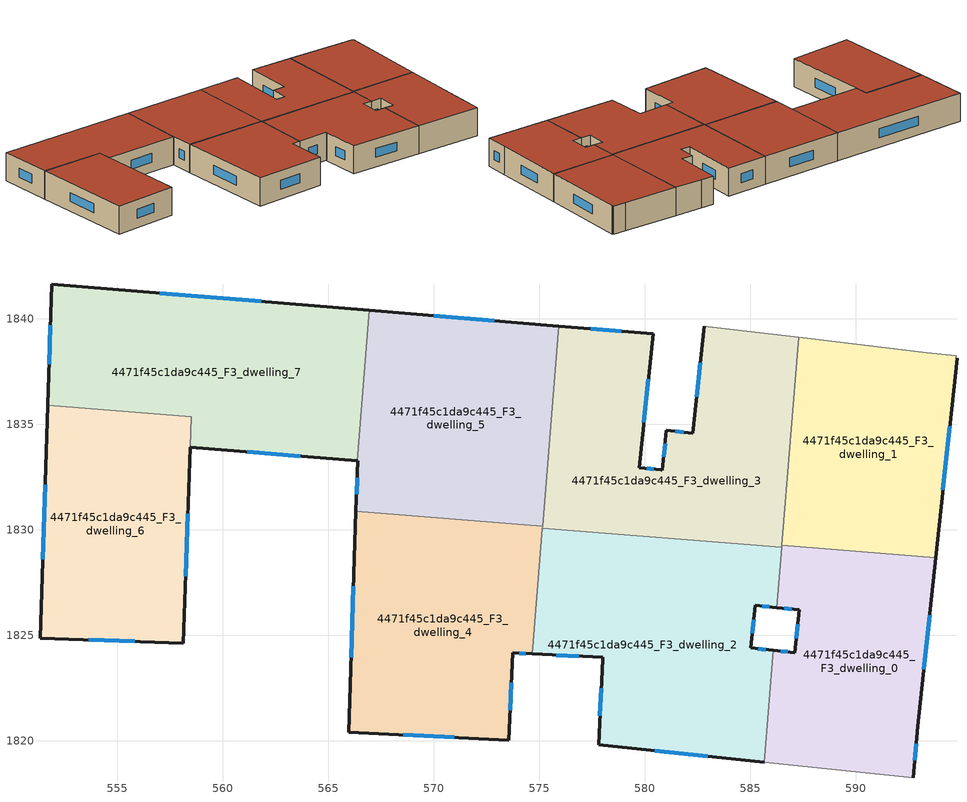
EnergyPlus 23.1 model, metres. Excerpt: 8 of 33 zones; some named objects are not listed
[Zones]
4471f45c1da9c445_F3_dwelling_0
 floor to 4471f45c1da9c445_F2_dwelling_0 (EU_floor_Construction): 593.8,1828.67 592.95,1820.67 592.73,1818.24 585.67,1818.98 586.1,1824.28 587.12,1824.17 587.34,1826.2 586.26,1826.31 586.5,1829.26 z9
 wall outside (EU_wall_Construction): 586.26,1826.31 587.34,1826.2 587.12,1824.17 586.1,1824.28 / 592.73,1818.24 592.95,1820.67 593.8,1828.67 z9:12
 wall to 4471f45c1da9c445_F3_dwelling_1 (EU_wall_Construction): 593.8,1828.67 586.5,1829.26 z9:12
 wall adiabatic (EU_wall_Construction): 585.67,1818.98 592.73,1818.24 z9:12
 wall to 4471f45c1da9c445_F3_dwelling_2 (EU_wall_Construction): 586.1,1824.28 585.67,1818.98 / 586.49,1829.17 586.26,1826.31 z9:12
 wall to 4471f45c1da9c445_F3_dwelling_3 (EU_wall_Construction): 586.5,1829.26 586.49,1829.17 z9:12
 window (EU_Window_Construction): 587.26,1825.51 587.2,1824.86 / 586.63,1826.27 586.97,1826.24 / 593.24,1823.39 593.51,1825.95 / 592.81,1819.07 592.88,1819.84 / 586.77,1824.21 586.45,1824.25 z10.02:10.98
 roof outside (EU_roof_Construction): 592.73,1818.24 592.95,1820.67 593.8,1828.67 586.5,1829.26 586.26,1826.31 587.34,1826.2 587.12,1824.17 586.1,1824.28 585.67,1818.98 z12
4471f45c1da9c445_F3_dwelling_1
 floor to 4471f45c1da9c445_F2_dwelling_1 (EU_floor_Construction): 594.77,1838.26 594.76,1838.14 594.81,1838.14 593.8,1828.67 586.5,1829.26 587.29,1839.13 593.37,1838.4 z9
 wall outside (EU_wall_Construction): 593.8,1828.67 594.81,1838.14 z9:12
 wall adiabatic (EU_wall_Construction): 594.81,1838.14 594.76,1838.14 594.77,1838.26 593.37,1838.4 587.29,1839.13 z9:12
 wall to 4471f45c1da9c445_F3_dwelling_3 (EU_wall_Construction): 587.29,1839.13 586.5,1829.26 z9:12
 window (EU_Window_Construction): 594.14,1831.89 594.47,1834.92 z10.02:10.98
 roof outside (EU_roof_Construction): 593.8,1828.67 594.81,1838.14 594.76,1838.14 594.77,1838.26 593.37,1838.4 587.29,1839.13 586.5,1829.26 z12
4471f45c1da9c445_F3_dwelling_2
 floor to 4471f45c1da9c445_F2_dwelling_2 (EU_floor_Construction): 586.49,1829.17 586.26,1826.31 585.23,1826.42 585.02,1824.4 586.1,1824.28 585.67,1818.98 577.81,1819.81 578.01,1823.87 578.01,1823.96 574.67,1824.12 575.15,1830.08 z9
 wall outside (EU_wall_Construction): 586.1,1824.28 585.02,1824.4 585.23,1826.42 586.26,1826.31 / 574.67,1824.12 578.01,1823.96 578.01,1823.87 577.81,1819.81 585.67,1818.98 z9:12
 wall to 4471f45c1da9c445_F3_dwelling_3 (EU_wall_Construction): 586.49,1829.17 575.15,1830.08 z9:12
 wall to 4471f45c1da9c445_F3_dwelling_4 (EU_wall_Construction): 575.15,1830.08 574.67,1824.12 z9:12
 window (EU_Window_Construction): 585.09,1825.09 585.16,1825.73 / 585.73,1824.32 585.39,1824.36 / 580.48,1819.53 582.99,1819.27 / 577.94,1822.49 577.88,1821.19 / 575.8,1824.06 576.87,1824.01 / 585.58,1826.38 585.91,1826.35 z10.02:10.98
 roof outside (EU_roof_Construction): 585.67,1818.98 586.1,1824.28 585.02,1824.4 585.23,1826.42 586.26,1826.31 586.49,1829.17 575.15,1830.08 574.67,1824.12 578.01,1823.96 578.01,1823.87 577.81,1819.81 z12
4471f45c1da9c445_F3_dwelling_3
 floor to 4471f45c1da9c445_F2_dwelling_3 (EU_floor_Construction): 587.29,1839.13 586.49,1829.17 575.15,1830.08 575.92,1839.66 580.41,1839.29 579.73,1832.95 580.78,1832.84 580.83,1832.83 581.03,1834.72 582.28,1834.59 582.81,1839.66 584.23,1839.49 z9
 wall outside (EU_wall_Construction): 582.81,1839.66 582.28,1834.59 581.03,1834.72 580.83,1832.83 580.78,1832.84 579.73,1832.95 580.41,1839.29 575.92,1839.66 z9:12
 wall adiabatic (EU_wall_Construction): 587.29,1839.13 584.23,1839.49 582.81,1839.66 z9:12
 wall to 4471f45c1da9c445_F3_dwelling_5 (EU_wall_Construction): 575.92,1839.66 575.15,1830.16 z9:12
 wall to 4471f45c1da9c445_F3_dwelling_4 (EU_wall_Construction): 575.15,1830.16 575.15,1830.08 z9:12
 window (EU_Window_Construction): 578.88,1839.41 577.45,1839.53 / 579.96,1835.1 580.18,1837.13 / 580.42,1832.88 580.09,1832.91 / 580.96,1834.08 580.9,1833.48 / 581.86,1834.63 581.46,1834.67 / 582.63,1837.93 582.46,1836.31 z10.02:10.98
 roof outside (EU_roof_Construction): 586.49,1829.17 587.29,1839.13 584.23,1839.49 582.81,1839.66 582.28,1834.59 581.03,1834.72 580.83,1832.83 580.78,1832.84 579.73,1832.95 580.41,1839.29 575.92,1839.66 575.15,1830.08 z12
4471f45c1da9c445_F3_dwelling_4
 floor to 4471f45c1da9c445_F2_dwelling_4 (EU_floor_Construction): 575.15,1830.16 574.67,1824.12 573.74,1824.16 573.55,1820.03 565.96,1820.4 566.31,1830.88 z9
 wall outside (EU_wall_Construction): 566.31,1830.88 565.96,1820.4 573.55,1820.03 573.74,1824.16 574.67,1824.12 z9:12
 wall to 4471f45c1da9c445_F3_dwelling_5 (EU_wall_Construction): 575.15,1830.16 566.31,1830.88 z9:12
 window (EU_Window_Construction): 566.19,1827.31 566.08,1823.96 / 574.06,1824.15 574.35,1824.13 / 573.61,1821.44 573.68,1822.76 / 568.54,1820.27 570.97,1820.16 z10.02:10.98
 roof outside (EU_roof_Construction): 573.55,1820.03 573.74,1824.16 574.67,1824.12 575.15,1830.16 566.31,1830.88 565.96,1820.4 z12
4471f45c1da9c445_F3_dwelling_5
 floor to 4471f45c1da9c445_F2_dwelling_5 (EU_floor_Construction): 575.92,1839.66 575.15,1830.16 566.31,1830.88 566.39,1833.27 566.37,1833.27 566.94,1840.4 z9
 wall outside (EU_wall_Construction): 575.92,1839.66 566.94,1840.4 / 566.37,1833.27 566.39,1833.27 566.31,1830.88 z9:12
 wall to 4471f45c1da9c445_F3_dwelling_7 (EU_wall_Construction): 566.94,1840.4 566.37,1833.27 z9:12
 window (EU_Window_Construction): 572.87,1839.91 570,1840.15 / 566.36,1832.46 566.33,1831.69 z10.02:10.98
 roof outside (EU_roof_Construction): 575.15,1830.16 575.92,1839.66 566.94,1840.4 566.37,1833.27 566.39,1833.27 566.31,1830.88 z12
4471f45c1da9c445_F3_dwelling_6
 floor to 4471f45c1da9c445_F2_dwelling_6 (EU_floor_Construction): 558.49,1835.36 558.12,1824.63 551.32,1824.85 551.69,1835.91 z9
 wall outside (EU_wall_Construction): 551.69,1835.91 551.32,1824.85 558.12,1824.63 558.45,1833.93 z9:12
 wall to 4471f45c1da9c445_F3_dwelling_7 (EU_wall_Construction): 558.45,1833.93 558.5,1835.36 / 558.49,1835.36 551.69,1835.91 z9:12
 window (EU_Window_Construction): 553.64,1824.78 555.81,1824.71 / 551.57,1832.15 551.45,1828.61 / 558.23,1827.79 558.33,1830.76 z10.02:10.98
 roof outside (EU_roof_Construction): 558.12,1824.63 558.49,1835.36 551.69,1835.91 551.32,1824.85 z12
4471f45c1da9c445_F3_dwelling_7
 floor to 4471f45c1da9c445_F2_dwelling_7 (EU_floor_Construction): 566.94,1840.4 566.37,1833.27 558.45,1833.92 558.5,1835.36 551.69,1835.91 551.88,1841.65 z9
 wall outside (EU_wall_Construction): 566.94,1840.4 551.88,1841.65 551.69,1835.91 / 558.45,1833.92 566.37,1833.27 z9:12
 window (EU_Window_Construction): 551.82,1839.7 551.76,1837.86 / 561.82,1840.83 557.01,1841.23 / 561.14,1833.7 563.67,1833.5 z10.02:10.98
 roof outside (EU_roof_Construction): 566.37,1833.27 566.94,1840.4 551.88,1841.65 551.69,1835.91 558.5,1835.36 558.45,1833.92 z12
[Building]
EU S2 Campaign: North Axis=0; Terrain=City; Solar Distribution=FullExterior
[Site:Location]
Vienna: Latitude=48; Longitude=16.5; Time Zone=1; Elevation=183
[SizingPeriod:WeatherFileDays]
AnnualSizingPeriod: Begin Month=1; Begin Day of Month=1; End Month=12; End Day of Month=31; Day of Week for Start Day=Monday; Use Weather File Daylight Saving Period=No; Use Weather File Rain and Snow Indicators=No
[MATERIAL]
EU_InternalMass_Material: Roughness=MediumRough; Thickness=0.1; Conductivity=1; Density=1800; Specific Heat=900; Thermal Absorptance=0.9; Solar Absorptance=0.7; Visible Absorptance=0.7
[MATERIAL:NOMASS] Roughness=MediumRough; Thermal Absorptance=0.9; Solar Absorptance=0.7; Visible Absorptance=0.7
Name | Thermal Resistance
EU_wall_NoMass | 0.942466
EU_roof_NoMass | 0.551687
EU_floor_NoMass | 0.66527
[WINDOWMATERIAL:SIMPLEGLAZINGSYSTEM]
EU_Window_SimpleGlazing: UFactor=2.03367; Solar Heat Gain Coefficient=0.65; Visible Transmittance=0.65
[CONSTRUCTION]
EU_wall_Construction: EU_wall_NoMass
EU_roof_Construction: EU_roof_NoMass
EU_floor_Construction: EU_floor_NoMass
EU_Window_Construction: EU_Window_SimpleGlazing
EU_InternalMass_Construction: EU_InternalMass_Material
[ZONE] Type=1; Multiplier=1; Ceiling Height=autocalculate; Floor Area=autocalculate; Part of Total Floor Area=Yes
Name | Volume
4471f45c1da9c445_F3_dwelling_0 | 218.089
4471f45c1da9c445_F3_dwelling_1 | 218.078
4471f45c1da9c445_F3_dwelling_2 | 296.071
4471f45c1da9c445_F3_dwelling_3 | 296.054
4471f45c1da9c445_F3_dwelling_4 | 257.054
4471f45c1da9c445_F3_dwelling_5 | 257.087
4471f45c1da9c445_F3_dwelling_6 | 222.529
4471f45c1da9c445_F3_dwelling_7 | 291.552
[INTERNALMASS] Construction=EU_InternalMass_Construction
Name | Zone or ZoneList | Surface Area
4471f45c1da9c445_F3_dwelling_0_EU_InternalMass | 4471f45c1da9c445_F3_dwelling_0 | 72.6958
4471f45c1da9c445_F3_dwelling_1_EU_InternalMass | 4471f45c1da9c445_F3_dwelling_1 | 72.6941
4471f45c1da9c445_F3_dwelling_2_EU_InternalMass | 4471f45c1da9c445_F3_dwelling_2 | 98.691
4471f45c1da9c445_F3_dwelling_3_EU_InternalMass | 4471f45c1da9c445_F3_dwelling_3 | 98.6848
4471f45c1da9c445_F3_dwelling_4_EU_InternalMass | 4471f45c1da9c445_F3_dwelling_4 | 85.686
4471f45c1da9c445_F3_dwelling_5_EU_InternalMass | 4471f45c1da9c445_F3_dwelling_5 | 85.6952
4471f45c1da9c445_F3_dwelling_6_EU_InternalMass | 4471f45c1da9c445_F3_dwelling_6 | 74.2054
4471f45c1da9c445_F3_dwelling_7_EU_InternalMass | 4471f45c1da9c445_F3_dwelling_7 | 97.1841
[OTHEREQUIPMENT] Fuel Type=Electricity; Design Level Calculation Method=Watts/Area; Power per Zone Floor Area=1; Fraction Latent=0; Fraction Radiant=0; Fraction Lost=0; Carbon Dioxide Generation Rate=0; EndUse Subcategory=EU_Step8_InternalGains
Name | Zone or ZoneList or Space or SpaceList | Schedule
EU_Step8_InternalGain_4471f45c1da9c445_F3_dwelling_0_f000 | 4471f45c1da9c445_F3_dwelling_0 | EU_Step8_GainSchedule_4471f45c1da9c445_F3_dwelling_0_f000
EU_Step8_InternalGain_4471f45c1da9c445_F3_dwelling_1_f000 | 4471f45c1da9c445_F3_dwelling_1 | EU_Step8_GainSchedule_4471f45c1da9c445_F3_dwelling_1_f000
EU_Step8_InternalGain_4471f45c1da9c445_F3_dwelling_2_f000 | 4471f45c1da9c445_F3_dwelling_2 | EU_Step8_GainSchedule_4471f45c1da9c445_F3_dwelling_2_f000
EU_Step8_InternalGain_4471f45c1da9c445_F3_dwelling_3_f000 | 4471f45c1da9c445_F3_dwelling_3 | EU_Step8_GainSchedule_4471f45c1da9c445_F3_dwelling_3_f000
EU_Step8_InternalGain_4471f45c1da9c445_F3_dwelling_4_f000 | 4471f45c1da9c445_F3_dwelling_4 | EU_Step8_GainSchedule_4471f45c1da9c445_F3_dwelling_4_f000
EU_Step8_InternalGain_4471f45c1da9c445_F3_dwelling_5_f000 | 4471f45c1da9c445_F3_dwelling_5 | EU_Step8_GainSchedule_4471f45c1da9c445_F3_dwelling_5_f000
EU_Step8_InternalGain_4471f45c1da9c445_F3_dwelling_6_f000 | 4471f45c1da9c445_F3_dwelling_6 | EU_Step8_GainSchedule_4471f45c1da9c445_F3_dwelling_6_f000
EU_Step8_InternalGain_4471f45c1da9c445_F3_dwelling_7_f000 | 4471f45c1da9c445_F3_dwelling_7 | EU_Step8_GainSchedule_4471f45c1da9c445_F3_dwelling_7_f000
[ZONEVENTILATION:DESIGNFLOWRATE] Schedule=EU_AlwaysOn; Design Flow Rate Calculation Method=AirChanges/Hour; Air Changes per Hour=0.530523; Ventilation Type=Natural; Fan Pressure Rise=0; Fan Total Efficiency=1; Constant Term Coefficient=1; Temperature Term Coefficient=0; Velocity Term Coefficient=0; Velocity Squared Term Coefficient=0; Minimum Indoor Temperature=-100; Maximum Indoor Temperature=100; Delta Temperature=-100; Minimum Outdoor Temperature=-100; Maximum Outdoor Temperature=100; Maximum Wind Speed=40
Name | Zone or ZoneList or Space or SpaceList
EU_ConstantAir_4471f45c1da9c445_F3_dwelling_0 | 4471f45c1da9c445_F3_dwelling_0
EU_ConstantAir_4471f45c1da9c445_F3_dwelling_1 | 4471f45c1da9c445_F3_dwelling_1
EU_ConstantAir_4471f45c1da9c445_F3_dwelling_2 | 4471f45c1da9c445_F3_dwelling_2
EU_ConstantAir_4471f45c1da9c445_F3_dwelling_3 | 4471f45c1da9c445_F3_dwelling_3
EU_ConstantAir_4471f45c1da9c445_F3_dwelling_4 | 4471f45c1da9c445_F3_dwelling_4
EU_ConstantAir_4471f45c1da9c445_F3_dwelling_5 | 4471f45c1da9c445_F3_dwelling_5
EU_ConstantAir_4471f45c1da9c445_F3_dwelling_6 | 4471f45c1da9c445_F3_dwelling_6
EU_ConstantAir_4471f45c1da9c445_F3_dwelling_7 | 4471f45c1da9c445_F3_dwelling_7
[HVACTEMPLATE:ZONE:IDEALLOADSAIRSYSTEM] System Availability Schedule=EU_AlwaysOn; Maximum Heating Supply Air Temperature=50; Minimum Cooling Supply Air Temperature=13; Maximum Heating Supply Air Humidity Ratio=0.0156; Minimum Cooling Supply Air Humidity Ratio=0.0077; Heating Limit=NoLimit; Cooling Limit=NoLimit; Heating Availability Schedule=EU_AlwaysOn; Cooling Availability Schedule=EU_CoolingOff; Dehumidification Control Type=ConstantSensibleHeatRatio; Cooling Sensible Heat Ratio=0.7; Dehumidification Setpoint=60; Humidification Control Type=None; Humidification Setpoint=30; Outdoor Air Method=None; Outdoor Air Flow Rate per Person=0.00944; Outdoor Air Flow Rate per Zone Floor Area=0; Outdoor Air Flow Rate per Zone=0; Demand Controlled Ventilation Type=None; Outdoor Air Economizer Type=NoEconomizer; Heat Recovery Type=None; Sensible Heat Recovery Effectiveness=0.7; Latent Heat Recovery Effectiveness=0.65
Name | Template Thermostat
4471f45c1da9c445_F3_dwelling_0 | EU_HeatOnly_4471f45c1da9c445_F3_dwelling_0
4471f45c1da9c445_F3_dwelling_1 | EU_HeatOnly_4471f45c1da9c445_F3_dwelling_1
4471f45c1da9c445_F3_dwelling_2 | EU_HeatOnly_4471f45c1da9c445_F3_dwelling_2
4471f45c1da9c445_F3_dwelling_3 | EU_HeatOnly_4471f45c1da9c445_F3_dwelling_3
4471f45c1da9c445_F3_dwelling_4 | EU_HeatOnly_4471f45c1da9c445_F3_dwelling_4
4471f45c1da9c445_F3_dwelling_5 | EU_HeatOnly_4471f45c1da9c445_F3_dwelling_5
4471f45c1da9c445_F3_dwelling_6 | EU_HeatOnly_4471f45c1da9c445_F3_dwelling_6
4471f45c1da9c445_F3_dwelling_7 | EU_HeatOnly_4471f45c1da9c445_F3_dwelling_7
[SIZING:ZONE] Zone Cooling Design Supply Air Temperature Input Method=SupplyAirTemperature; Zone Cooling Design Supply Air Temperature=13; Zone Heating Design Supply Air Temperature Input Method=SupplyAirTemperature; Zone Heating Design Supply Air Temperature=50; Zone Cooling Design Supply Air Humidity Ratio=0.008; Zone Heating Design Supply Air Humidity Ratio=0.008; Cooling Design Air Flow Method=DesignDay; Cooling Design Air Flow Rate=0; Cooling Minimum Air Flow per Zone Floor Area=0.000762; Cooling Minimum Air Flow=0; Cooling Minimum Air Flow Fraction=0.2; Heating Design Air Flow Method=DesignDay; Heating Design Air Flow Rate=0; Heating Maximum Air Flow per Zone Floor Area=0.002032; Heating Maximum Air Flow=0.141576; Heating Maximum Air Flow Fraction=0.3; Account for Dedicated Outdoor Air System=No; Dedicated Outdoor Air System Control Strategy=NeutralSupplyAir; Dedicated Outdoor Air Low Setpoint Temperature for Design=autosize; Dedicated Outdoor Air High Setpoint Temperature for Design=autosize; Zone Load Sizing Method=Sensible Load Only No Latent Load; Zone Latent Cooling Design Supply Air Humidity Ratio Input Method=HumidityRatioDifference; Zone Cooling Design Supply Air Humidity Ratio Difference=0.005; Zone Latent Heating Design Supply Air Humidity Ratio Input Method=HumidityRatioDifference; Zone Humidification Design Supply Air Humidity Ratio Difference=0.005
4471f45c1da9c445_F3_dwelling_0; 4471f45c1da9c445_F3_dwelling_1; 4471f45c1da9c445_F3_dwelling_2; 4471f45c1da9c445_F3_dwelling_3; 4471f45c1da9c445_F3_dwelling_4; 4471f45c1da9c445_F3_dwelling_5; 4471f45c1da9c445_F3_dwelling_6; 4471f45c1da9c445_F3_dwelling_7
[SCHEDULE:CONSTANT]
Name | Hourly Value
EU_AlwaysOn | 1
EU_CoolingOff | 0
[SCHEDULE:FILE] Column Number=1; Rows to Skip at Top=0; Number of Hours of Data=8760; Column Separator=Comma; Interpolate to Timestep=No; Minutes per Item=60; Adjust Schedule for Daylight Savings=Yes
Name | File
EU_Step8_GainSchedule_4471f45c1da9c445_F3_dwelling_0_f000 | ../../schedules/4471f45c1da9c445/4471f45c1da9c445_F3_dwelling_0_f000_gain.csv
EU_Step8_GainSchedule_4471f45c1da9c445_F3_dwelling_1_f000 | ../../schedules/4471f45c1da9c445/4471f45c1da9c445_F3_dwelling_1_f000_gain.csv
EU_Step8_GainSchedule_4471f45c1da9c445_F3_dwelling_2_f000 | ../../schedules/4471f45c1da9c445/4471f45c1da9c445_F3_dwelling_2_f000_gain.csv
EU_Step8_GainSchedule_4471f45c1da9c445_F3_dwelling_3_f000 | ../../schedules/4471f45c1da9c445/4471f45c1da9c445_F3_dwelling_3_f000_gain.csv
EU_Step8_GainSchedule_4471f45c1da9c445_F3_dwelling_4_f000 | ../../schedules/4471f45c1da9c445/4471f45c1da9c445_F3_dwelling_4_f000_gain.csv
EU_Step8_GainSchedule_4471f45c1da9c445_F3_dwelling_5_f000 | ../../schedules/4471f45c1da9c445/4471f45c1da9c445_F3_dwelling_5_f000_gain.csv
EU_Step8_GainSchedule_4471f45c1da9c445_F3_dwelling_6_f000 | ../../schedules/4471f45c1da9c445/4471f45c1da9c445_F3_dwelling_6_f000_gain.csv
EU_Step8_GainSchedule_4471f45c1da9c445_F3_dwelling_7_f000 | ../../schedules/4471f45c1da9c445/4471f45c1da9c445_F3_dwelling_7_f000_gain.csv
